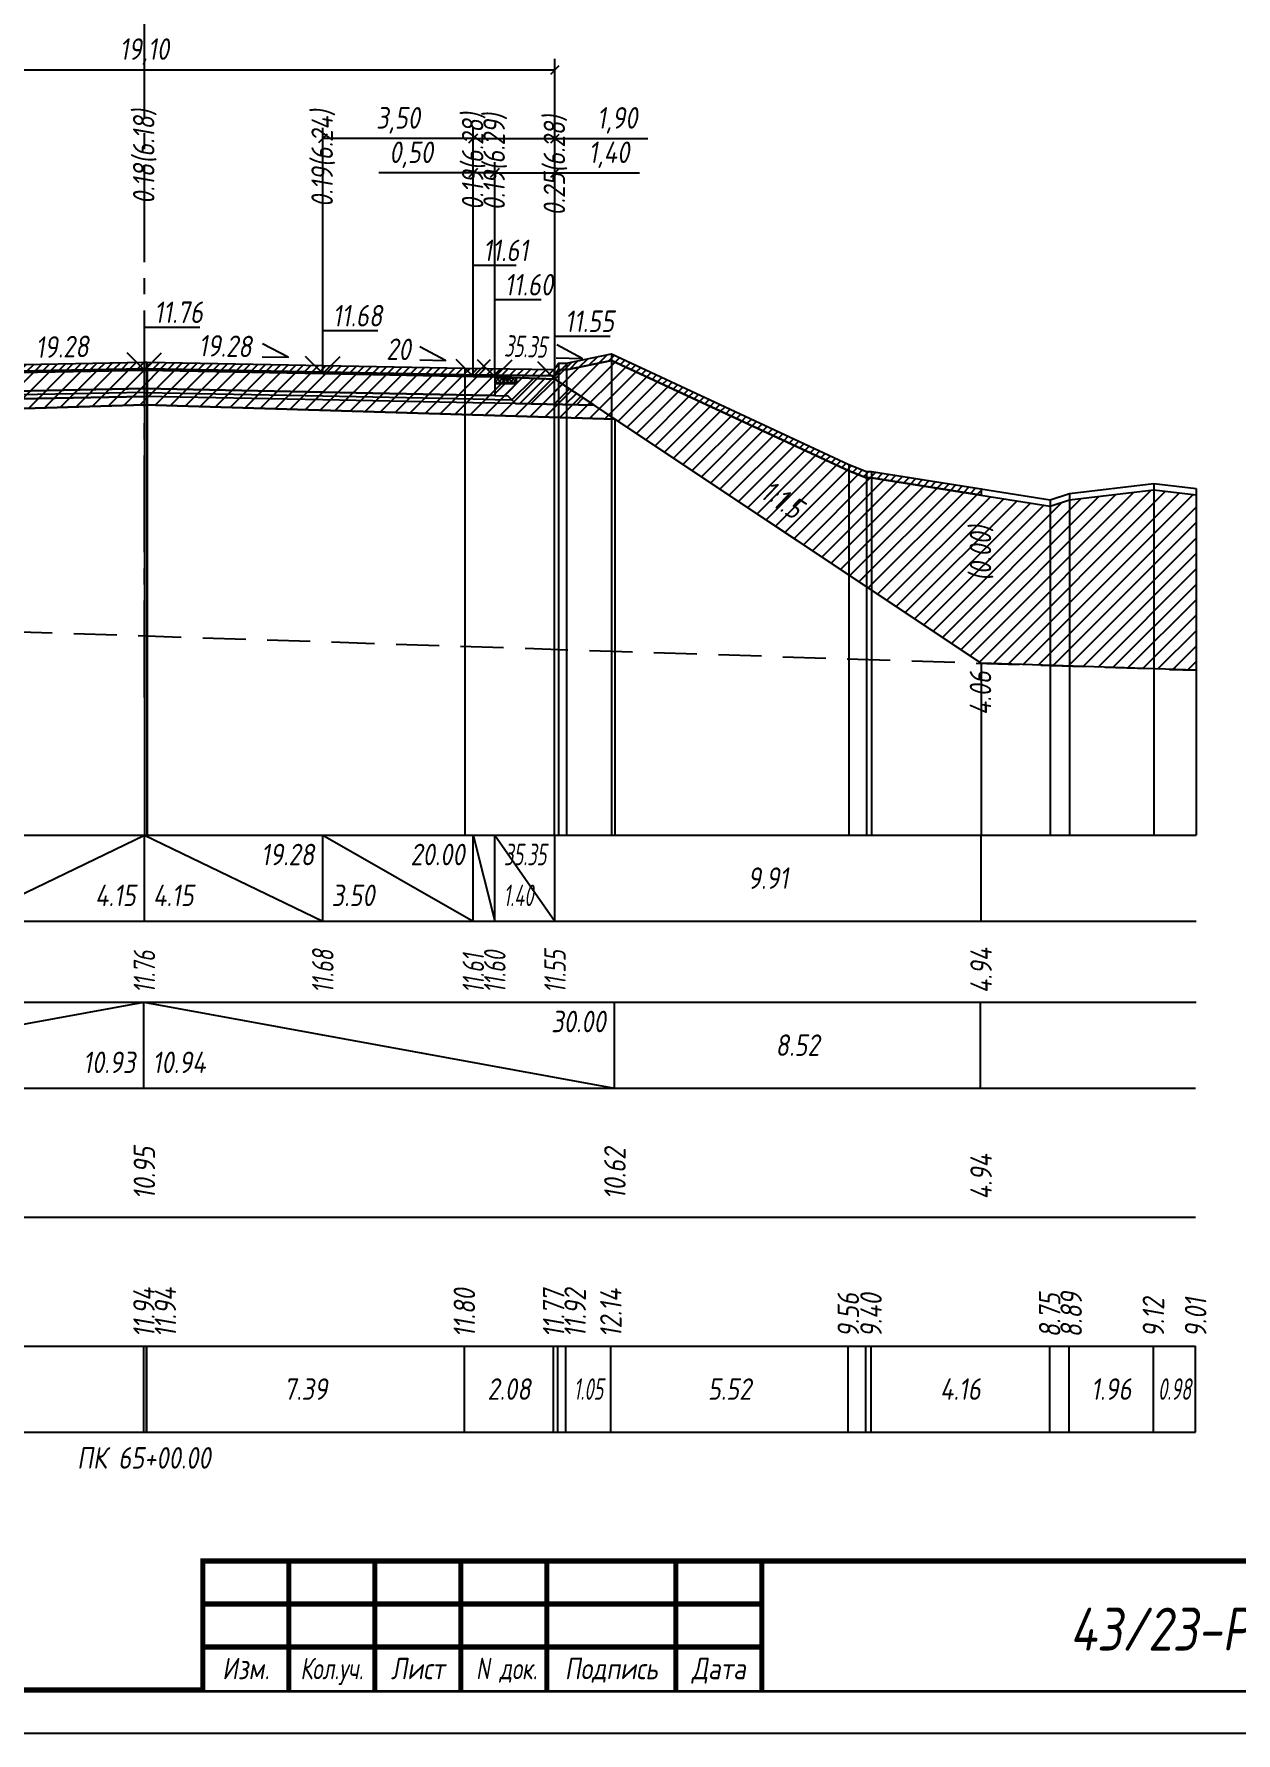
# Model space of a CAD drawing. Extents: x -717 to 1451, y -133302 to 233.
# Drawn here: x 180.3 to 320.1, y -102295.4 to -102097.8 of the extents above; entities that cross this region are included whole.
import ezdxf
from ezdxf.enums import TextEntityAlignment as Align

# ---------------------------------------------------------------- set-up
doc = ezdxf.new("R2010")
doc.units = 0
doc.linetypes.add('осевая2', pattern=[1.125, 0.75, -0.125, 0.125, -0.125])
doc.linetypes.add('штриховая', pattern=[0.75, 0.5, -0.25])
for name, color, linetype in [('Зарамочное оформление', 7, 'Continuous'), ('Интерполированный поперечник', 2, 'Continuous'), ('Код_510', 7, 'Continuous'), ('Код_514', 1, 'Continuous'), ('Код_516', 1, 'Continuous'), ('Контур_0', 7, 'Continuous'), ('Контур_2521', 7, 'Continuous'), ('Контур_2564', 7, 'Continuous'), ('Контур_2660', 7, 'Continuous'), ('Контур_2665', 7, 'Continuous'), ('Контур_400', 7, 'Continuous'), ('Контур_508', 7, 'Continuous'), ('Контур_512', 7, 'Continuous'), ('Контур_513', 7, 'Continuous'), ('Контур_818', 7, 'Continuous'), ('Красный поперечник', 1, 'Continuous'), ('Объём_2501', 7, 'Continuous'), ('Объём_2564', 7, 'Continuous'), ('Объём_2650', 7, 'Continuous'), ('Объём_2660', 7, 'Continuous'), ('Объём_2661', 7, 'Continuous'), ('Объём_2665', 7, 'Continuous'), ('Объём_2666', 7, 'Continuous'), ('Объём_2667', 7, 'Continuous'), ('Объём_2668', 7, 'Continuous'), ('Объём_2669', 7, 'Continuous'), ('Объём_2675', 7, 'Continuous'), ('Ось', 1, 'осевая2'), ('Откосы', 7, 'Continuous'), ('Отметки покрытия', 7, 'Continuous'), ('Подписи поперечников', 7, 'Continuous'), ('Рабочие отметки', 7, 'Continuous'), ('Рабочие отметки доп.', 7, 'Continuous'), ('Таблица', 7, 'Continuous'), ('Уклоны проезжей части', 7, 'Continuous'), ('Черный поперечник', 3, 'Continuous')]:
    doc.layers.add(name, color=color, linetype=linetype)
for name, color, linetype, true_color in [('Контур_2540', 2, 'Continuous', 0xffff00), ('Контур_2560', 2, 'Continuous', 0xffff00), ('Контур_2561', 7, 'Continuous', 0xff8040), ('Контур_2562', 3, 'Continuous', 0x00ff00), ('Контур_2563', 7, 'Continuous', 0xff8000), ('Контур_2570', 7, 'Continuous', 0x80ff00), ('Контур_2736', 4, 'Continuous', 0x00ffff), ('Контур_2737', 4, 'Continuous', 0x00ffff), ('Контур_2738', 4, 'Continuous', 0x00ffff), ('Контур_2739', 4, 'Continuous', 0x00ffff), ('Контур_2741', 4, 'Continuous', 0x00ffff), ('Контур_2742', 4, 'Continuous', 0x00ffff), ('Контур_2743', 4, 'Continuous', 0x00ffff), ('Контур_2744', 7, 'Continuous', 0xa4ffff), ('Контур_2745', 7, 'Continuous', 0xa4ffff), ('Контур_2747', 4, 'Continuous', 0x00ffff), ('Контур_2748', 4, 'Continuous', 0x00ffff), ('Контур_2749', 4, 'Continuous', 0x00ffff), ('Контур_2750', 4, 'Continuous', 0x00ffff), ('Контур_2751', 4, 'Continuous', 0x00ffff), ('Контур_2752', 4, 'Continuous', 0x00ffff), ('Контур_402', 7, 'Continuous', 0xff6464), ('Контур_703', 4, 'Continuous', 0x00ffff), ('Контур_705', 4, 'Continuous', 0x00ffff), ('Контур_707', 4, 'Continuous', 0x00ffff), ('Контур_720', 131, 'Continuous', 0xaaffff), ('Объём_2500', 7, 'Continuous', 0xc0c0c0), ('Объём_2520', 7, 'Continuous', 0x80ffff), ('Объём_2540', 2, 'Continuous', 0xffff00), ('Объём_2560', 2, 'Continuous', 0xffff00), ('Объём_2561', 7, 'Continuous', 0xff8040), ('Объём_2562', 3, 'Continuous', 0x00ff00), ('Объём_2563', 7, 'Continuous', 0xff8000), ('Объём_2570', 7, 'Continuous', 0x80ff00), ('Объём_2580', 3, 'Continuous', 0x00ff00), ('Объём_2600', 7, 'Continuous', 0x808000)]:
    doc.layers.add(name, color=color, linetype=linetype, true_color=true_color)
doc.styles.get("Standard").update_dxf_attribs({"font": 'txt', "height": 2.5})
doc.styles.add('М', font='romand.shx', dxfattribs={"width": 0.8, "oblique": 10, "height": 2.5})
doc.dimstyles.new('ISO-25', dxfattribs={"dimtxt": 2.5, "dimasz": 2.5, "dimexe": 1.25, "dimexo": 0.625, "dimtad": 1, "dimtxsty": 'Standard', "dimcen": 2.5, "dimadec": 0, "dimazin": 0, "dimtfac": 1, "dimtmove": 0, "dimatfit": 3, "dimfxl": 1, "dimarcsym": 0})

# ---------------------------------------------------------------- blocks, each defined once
blk = doc.blocks.new('_Oblique')
at = {"color": 0, "linetype": 'ByBlock', "lineweight": -2}
blk.add_line((-0.5, -0.5), (0.5, 0.5), dxfattribs=at)
blk = doc.blocks.new('*D2058')
at = {"color": 0, "lineweight": -2, "transparency": 16777216}
for p, q in [((233.9, -102137.15), (233.9, -102112.73)), ((240.9, -102137.4), (240.9, -102112.73)), ((233.9, -102113.98), (240.9, -102113.98)), ((240.9, -102113.98), (250.72, -102113.98))]:
    blk.add_line(p, q, dxfattribs=at)
at = {"layer": 'Defpoints', "color": 0, "transparency": 16777216}
for p in [(240.9, -102113.98), (233.9, -102137.78), (240.9, -102138.03)]:
    blk.add_point(p, dxfattribs=at)
at = {"color": 0, "lineweight": -2, "transparency": 16777216, "rotation": 180}
blk.add_blockref('_Oblique', (233.9, -102113.98), dxfattribs=at)
at = {"color": 0, "lineweight": -2, "transparency": 16777216}
blk.add_blockref('_Oblique', (240.9, -102113.98), dxfattribs=at)
at = {"color": 0, "transparency": 16777216, "insert": (247.18, -102111.87), "char_height": 2.5, "width": 8.75, "attachment_point": 5, "style": 'М'}
blk.add_mtext('1,40', dxfattribs=at)
blk = doc.blocks.new('*D2060')
at = {"color": 0, "lineweight": -2, "transparency": 16777216}
for p, q in [((231.4, -102137.1), (231.4, -102112.73)), ((233.9, -102137.15), (233.9, -102112.73)), ((231.4, -102113.98), (220.42, -102113.98)), ((233.9, -102113.98), (231.4, -102113.98))]:
    blk.add_line(p, q, dxfattribs=at)
at = {"layer": 'Defpoints', "color": 0, "transparency": 16777216}
for p in [(233.9, -102113.98), (231.4, -102137.73), (233.9, -102137.78)]:
    blk.add_point(p, dxfattribs=at)
at = {"color": 0, "lineweight": -2, "transparency": 16777216, "rotation": 180}
blk.add_blockref('_Oblique', (231.4, -102113.98), dxfattribs=at)
at = {"color": 0, "lineweight": -2, "transparency": 16777216}
blk.add_blockref('_Oblique', (233.9, -102113.98), dxfattribs=at)
at = {"color": 0, "transparency": 16777216, "insert": (224.18, -102111.87), "char_height": 2.5, "width": 9.1667, "attachment_point": 5, "style": 'М'}
blk.add_mtext('0,50', dxfattribs=at)
blk = doc.blocks.new('*D2062')
at = {"color": 0, "lineweight": -2, "transparency": 16777216}
for p, q in [((213.9, -102136.75), (213.9, -102108.73)), ((231.4, -102137.1), (231.4, -102108.73)), ((231.4, -102109.98), (213.9, -102109.98))]:
    blk.add_line(p, q, dxfattribs=at)
at = {"layer": 'Defpoints', "color": 0, "transparency": 16777216}
for p in [(213.9, -102109.98), (213.9, -102137.38), (231.4, -102137.73)]:
    blk.add_point(p, dxfattribs=at)
at = {"color": 0, "lineweight": -2, "transparency": 16777216, "rotation": 180}
blk.add_blockref('_Oblique', (213.9, -102109.98), dxfattribs=at)
at = {"color": 0, "lineweight": -2, "transparency": 16777216}
blk.add_blockref('_Oblique', (231.4, -102109.98), dxfattribs=at)
at = {"color": 0, "transparency": 16777216, "insert": (222.65, -102107.87), "char_height": 2.5, "width": 9.5833, "attachment_point": 5, "style": 'М'}
blk.add_mtext('3,50', dxfattribs=at)
blk = doc.blocks.new('*D2063')
at = {"color": 0, "lineweight": -2, "transparency": 16777216}
for p, q in [((231.4, -102137.1), (231.4, -102108.73)), ((240.9, -102137.4), (240.9, -102108.73)), ((231.4, -102109.98), (240.9, -102109.98)), ((240.9, -102109.98), (251.68, -102109.98))]:
    blk.add_line(p, q, dxfattribs=at)
at = {"layer": 'Defpoints', "color": 0, "transparency": 16777216}
for p in [(231.4, -102109.98), (231.4, -102137.73), (240.9, -102138.03)]:
    blk.add_point(p, dxfattribs=at)
at = {"color": 0, "lineweight": -2, "transparency": 16777216, "rotation": 180}
blk.add_blockref('_Oblique', (231.4, -102109.98), dxfattribs=at)
at = {"color": 0, "lineweight": -2, "transparency": 16777216}
blk.add_blockref('_Oblique', (240.9, -102109.98), dxfattribs=at)
at = {"color": 0, "transparency": 16777216, "insert": (248.14, -102107.87), "char_height": 2.5, "width": 8.75, "attachment_point": 5, "style": 'М'}
blk.add_mtext('1,90', dxfattribs=at)
blk = doc.blocks.new('*D2065')
at = {"color": 0, "lineweight": -2, "transparency": 16777216}
for p, q in [((145.4, -102137.43), (145.4, -102100.73)), ((240.9, -102137.4), (240.9, -102100.73)), ((145.4, -102101.98), (240.9, -102101.98))]:
    blk.add_line(p, q, dxfattribs=at)
at = {"layer": 'Defpoints', "color": 0, "transparency": 16777216}
for p in [(240.9, -102101.98), (145.4, -102138.06), (240.9, -102138.03)]:
    blk.add_point(p, dxfattribs=at)
at = {"color": 0, "lineweight": -2, "transparency": 16777216, "rotation": 180}
blk.add_blockref('_Oblique', (145.4, -102101.98), dxfattribs=at)
at = {"color": 0, "lineweight": -2, "transparency": 16777216}
blk.add_blockref('_Oblique', (240.9, -102101.98), dxfattribs=at)
at = {"color": 0, "transparency": 16777216, "insert": (193.15, -102099.87), "char_height": 2.5, "width": 10.4167, "attachment_point": 5, "style": 'М'}
blk.add_mtext('19,10', dxfattribs=at)
blk = doc.blocks.new('Штамп')
at = {"linetype": 'Continuous'}
blk.add_wipeout([(199.95, -411.25), (384.95, -411.25), (384.95, -426.25), (199.95, -426.25)], dxfattribs=at).dxf.layer = 'Зарамочное оформление'
at = {"layer": 'Зарамочное оформление', "linetype": 'Continuous', "lineweight": -3, "const_width": 0.6, "flags": 128}
for points in [[(199.95, -426.25), (199.95, -411.25), (384.95, -411.25)], [(209.95, -411.25), (209.95, -426.25)], [(219.95, -411.25), (219.95, -426.25)], [(229.95, -411.25), (229.95, -426.25)], [(239.95, -411.25), (239.95, -426.25)], [(254.95, -411.25), (254.95, -426.25)], [(264.95, -411.25), (264.95, -426.25)], [(374.95, -411.25), (374.95, -426.25)], [(199.95, -416.25), (264.95, -416.25)], [(374.95, -418.25), (384.95, -418.25)], [(199.95, -421.25), (264.95, -421.25)]]:
    blk.add_lwpolyline(points, dxfattribs=at)
at = {"linetype": 'Continuous', "insert": (319.95, -419.17), "char_height": 5, "width": 110, "attachment_point": 5, "style": 'М'}
blk.add_mtext('{\\Q10;\\W0.8;43/23-Р-ЗП2-1}', dxfattribs=at)
at = {"layer": 'Зарамочное оформление', "linetype": 'Continuous', "style": 'М', "oblique": 10}
for s, width, p in [('Лист', 0.8, (379.95, -414.66)), ('Изм.', 0.8, (204.95, -423.75)), ('Кол.уч.', 0.7, (214.95, -423.75)), ('Лист', 0.8, (224.95, -423.75)), ('N док.', 0.7, (235.28, -423.75)), ('Подпись', 0.8, (247.45, -423.75)), ('Дата', 0.8, (259.95, -423.75))]:
    blk.add_text(s, height=2.5, dxfattribs=dict(at, width=width)).set_placement(p, align=Align.MIDDLE_CENTER)
blk = doc.blocks.new('шифр')
blk.add_blockref('Штамп', (0, -101924))

msp = doc.modelspace()

# ---------------------------------------------------------------- hatches: boundary and pattern name
at = {"layer": 'Объём_2563'}
h = msp.add_hatch(dxfattribs=at)
h.set_pattern_fill('ANSI31', color=256, scale=0.3)
h.paths.add_polyline_path([(235.403, -102139.896), (236.321, -102140.814), (245.453, -102140.997), (240.903, -102137.963), (236.403, -102137.804), (236.408, -102138.469), (233.903, -102138.469), (233.903, -102139.866)])
at = {"layer": 'Объём_2570'}
h = msp.add_hatch(dxfattribs=at)
h.set_pattern_fill('ANSI31', color=256, scale=0.2)
h.paths.add_polyline_path([(193.153, -102136.755), (157.017, -102137.436), (146.744, -102137.678), (146.243, -102136.928), (136.604, -102136.975), (135.458, -102136.894), (120.749, -102147.006), (105, -102157.161), (105, -102156.411), (120.749, -102146.256), (135.458, -102136.144), (136.604, -102136.225), (146.243, -102136.178), (146.744, -102136.928), (157.017, -102136.686), (193.153, -102136.005)])
h = msp.add_hatch(dxfattribs=at)
h.set_pattern_fill('ANSI31', color=256, scale=0.2)
h.paths.add_polyline_path([(290.458, -102151.465), (277.708, -102149.45), (277.114, -102149.448), (275.062, -102148.636), (247.455, -102135.783), (242.226, -102136.87), (241.301, -102136.846), (240.801, -102137.596), (230.419, -102137.457), (193.48, -102136.748), (193.153, -102136.755), (193.153, -102136.005), (193.48, -102135.998), (230.419, -102136.707), (240.801, -102136.846), (241.301, -102136.096), (242.226, -102136.12), (247.455, -102135.033), (275.062, -102147.886), (277.114, -102148.698), (277.708, -102148.7), (290.458, -102150.715)])
at = {"layer": 'Объём_2600'}
h = msp.add_hatch(dxfattribs=at)
h.set_pattern_fill('ANSI31', color=6, scale=0.4)
h.paths.add_polyline_path([(290.458, -102171), (247.869, -102142.607), (193.153, -102140.966), (193.153, -102136.755), (193.48, -102136.748), (230.419, -102137.457), (240.801, -102137.596), (241.301, -102136.846), (242.226, -102136.87), (247.455, -102135.783), (275.062, -102148.636), (277.114, -102149.448), (277.708, -102149.45), (298.484, -102152.733), (300.732, -102152.001), (310.549, -102150.847), (315.458, -102151.425), (315.458, -102171.818)])
h = msp.add_hatch(dxfattribs=at)
h.set_pattern_fill('ANSI31', color=6, scale=0.4)
h.paths.add_polyline_path([(138.488, -102142.606), (105, -102164.931), (86.884, -102164.338), (94.819, -102163.726), (120.749, -102147.006), (135.458, -102136.894), (136.604, -102136.975), (146.243, -102136.928), (146.744, -102137.678), (157.017, -102137.436), (193.153, -102136.755), (193.153, -102140.966)])

# ---------------------------------------------------------------- linework, layer by layer
at = {"flags": 128}
msp.add_lwpolyline([(-30.054, -102295.421), (389.946, -102295.421), (389.946, -101998.421), (-30.054, -101998.421)], close=True, dxfattribs=at)
at = {"const_width": 0.6, "flags": 128}
msp.add_lwpolyline([(-10.054, -102290.421), (384.946, -102290.421), (384.946, -102003.421), (-10.054, -102003.421)], close=True, dxfattribs=at)
at = {"layer": 'Код_510'}
for p, q in [((193.098, -102260.421), (193.098, -102250.421)), ((193.395, -102260.421), (193.395, -102250.421)), ((193.426, -102260.421), (193.426, -102250.421)), ((230.364, -102260.421), (230.364, -102250.421)), ((240.747, -102260.421), (240.747, -102250.421)), ((241.247, -102260.421), (241.247, -102250.421)), ((242.172, -102260.421), (242.172, -102250.421)), ((247.401, -102260.421), (247.401, -102250.421)), ((275.007, -102260.421), (275.007, -102250.421)), ((277.06, -102260.421), (277.06, -102250.421)), ((277.654, -102260.421), (277.654, -102250.421)), ((298.43, -102260.421), (298.43, -102250.421)), ((300.678, -102260.421), (300.678, -102250.421)), ((310.495, -102260.421), (310.495, -102250.421)), ((315.404, -102260.421), (315.404, -102250.421))]:
    msp.add_line(p, q, dxfattribs=at)
at = {"layer": 'Код_514'}
for p, q in [((172.403, -102201), (193.153, -102191)), ((193.153, -102201), (193.153, -102191)), ((193.153, -102191), (213.903, -102201)), ((213.903, -102201), (213.903, -102191)), ((213.903, -102191), (231.403, -102201)), ((231.403, -102201), (231.403, -102191)), ((231.403, -102191), (233.903, -102201)), ((233.903, -102201), (233.903, -102191)), ((233.903, -102191), (240.903, -102201)), ((240.903, -102201), (240.903, -102191)), ((290.458, -102201), (290.458, -102191))]:
    msp.add_line(p, q, dxfattribs=at)
at = {"layer": 'Код_516'}
for p, q in [((138.433, -102220.421), (193.098, -102210.421)), ((193.098, -102220.421), (193.098, -102210.421)), ((193.098, -102210.421), (247.814, -102220.421)), ((247.814, -102220.421), (247.814, -102210.421)), ((290.404, -102220.421), (290.404, -102210.421))]:
    msp.add_line(p, q, dxfattribs=at)
at = {"layer": 'Контур_0', "flags": 128}
for points in [[(193.153, -102136.916), (172.403, -102137.316), (154.903, -102137.666), (154.903, -102137.666), (154.903, -102137.666), (154.903, -102137.666), (154.903, -102137.666), (152.403, -102137.716), (152.403, -102139.866), (154.903, -102139.816), (154.903, -102139.816), (154.903, -102139.816), (154.903, -102139.816), (154.903, -102139.816), (154.903, -102139.816), (172.403, -102139.466), (193.153, -102139.066), (193.153, -102136.916)], [(193.153, -102136.916), (213.903, -102137.316), (231.403, -102137.666), (231.403, -102137.666), (231.403, -102137.666), (231.403, -102137.666), (231.403, -102137.666), (231.403, -102137.666), (233.903, -102137.716), (233.903, -102139.866), (231.403, -102139.816), (231.403, -102139.816), (231.403, -102139.816), (231.403, -102139.816), (231.403, -102139.816), (231.403, -102139.816), (213.903, -102139.466), (193.153, -102139.066), (193.153, -102136.916)], [(240.903, -102137.963), (240.903, -102137.963)], [(240.903, -102137.963), (290.458, -102171), (290.458, -102171), (290.458, -102171), (290.458, -102171), (290.458, -102171), (290.458, -102171), (290.458, -102171), (290.458, -102171), (290.458, -102171), (290.458, -102171), (290.458, -102171), (290.458, -102171), (290.458, -102171), (290.458, -102171), (290.458, -102171)], [(240.903, -102137.963), (290.458, -102171), (290.458, -102171), (290.458, -102171), (290.458, -102171), (290.458, -102171), (290.458, -102171), (290.458, -102171), (290.458, -102171), (290.458, -102171), (290.458, -102171), (290.458, -102171), (290.458, -102171), (290.458, -102171), (290.458, -102171), (290.458, -102171), (290.458, -102171), (290.458, -102171), (290.458, -102171), (290.458, -102171), (290.458, -102171), (290.458, -102171), (290.458, -102171), (290.458, -102171), (290.458, -102171), (290.458, -102171), (290.458, -102171), (290.458, -102171), (290.458, -102171), (290.458, -102171)], [(193.153, -102139.066), (172.403, -102139.466), (154.903, -102139.816), (154.903, -102139.816), (154.903, -102139.816), (154.903, -102139.816), (154.903, -102139.816), (154.903, -102139.816), (152.403, -102139.866), (150.903, -102139.896), (149.984, -102140.814), (152.403, -102140.766), (154.903, -102140.716), (154.903, -102140.716), (154.903, -102140.716), (154.903, -102140.716), (154.903, -102140.716), (154.903, -102140.716), (172.403, -102140.366), (193.153, -102139.966), (193.153, -102139.066)], [(193.153, -102139.066), (213.903, -102139.466), (231.403, -102139.816), (231.403, -102139.816), (231.403, -102139.816), (231.403, -102139.816), (231.403, -102139.816), (231.403, -102139.816), (233.903, -102139.866), (235.403, -102139.896), (236.321, -102140.814), (233.903, -102140.766), (231.403, -102140.716), (231.403, -102140.716), (231.403, -102140.716), (231.403, -102140.716), (231.403, -102140.716), (231.403, -102140.716), (213.903, -102140.366), (193.153, -102139.966), (193.153, -102139.066)], [(233.903, -102139.866), (235.403, -102139.896), (236.321, -102140.814), (245.453, -102140.997)]]:
    msp.add_lwpolyline(points, dxfattribs=at)
at = {"layer": 'Контур_2521', "color": 250, "flags": 128}
for points in [[(193.153, -102139.516), (172.403, -102139.916), (154.903, -102140.266), (154.903, -102140.266), (154.903, -102140.266), (154.903, -102140.266), (154.903, -102140.266), (154.903, -102140.266), (152.403, -102140.316), (150.443, -102140.355)], [(193.153, -102139.516), (213.903, -102139.916), (231.403, -102140.266), (231.403, -102140.266), (231.403, -102140.266), (231.403, -102140.266), (231.403, -102140.266), (231.403, -102140.266), (233.903, -102140.316), (235.862, -102140.355)]]:
    msp.add_lwpolyline(points, dxfattribs=at)
at = {"layer": 'Контур_2540', "flags": 128}
for points in [[(172.403, -102140.366), (154.903, -102140.716), (152.403, -102140.766), (149.984, -102140.814), (140.903, -102140.996), (138.488, -102142.606), (193.153, -102140.966), (193.153, -102139.966), (172.403, -102140.366)], [(193.153, -102140.966), (247.869, -102142.607), (245.453, -102140.997), (236.321, -102140.814), (233.903, -102140.766), (231.403, -102140.716), (213.903, -102140.366), (193.153, -102139.966), (193.153, -102140.966)]]:
    msp.add_lwpolyline(points, dxfattribs=at)
at = {"layer": 'Контур_2560', "flags": 128}
msp.add_lwpolyline([(233.903, -102137.716), (240.903, -102137.963), (240.903, -102137.963), (240.903, -102137.963)], dxfattribs=at)
at = {"layer": 'Контур_2561', "flags": 128}
msp.add_lwpolyline([(233.903, -102137.716), (233.903, -102137.716), (240.903, -102137.963), (240.903, -102137.963), (233.903, -102137.716)], dxfattribs=at)
at = {"layer": 'Контур_2562', "flags": 128}
msp.add_lwpolyline([(240.903, -102137.963), (240.903, -102137.963), (240.903, -102137.963), (240.903, -102137.963), (240.903, -102137.963)], dxfattribs=at)
at = {"layer": 'Контур_2563', "flags": 128}
msp.add_lwpolyline([(235.403, -102139.896), (236.321, -102140.814), (245.453, -102140.997), (240.903, -102137.963), (233.903, -102137.716), (233.903, -102139.866), (235.403, -102139.896)], dxfattribs=at)
at = {"layer": 'Контур_2564', "flags": 128}
msp.add_lwpolyline([(233.903, -102137.716), (240.903, -102137.963)], dxfattribs=at)
at = {"layer": 'Контур_2570', "flags": 128}
msp.add_lwpolyline([(80, -102164.869), (94.819, -102163.726), (120.749, -102147.006), (135.458, -102136.894), (136.604, -102136.975), (146.243, -102136.928), (146.744, -102137.678), (157.017, -102137.436), (193.153, -102136.755), (193.449, -102136.749), (193.48, -102136.748), (230.419, -102137.457), (240.801, -102137.596), (241.301, -102136.846), (242.226, -102136.87), (247.455, -102135.783), (275.062, -102148.636), (277.114, -102149.448), (277.114, -102149.448), (277.708, -102149.45), (298.484, -102152.733), (300.732, -102152.001), (310.549, -102150.847), (315.458, -102151.425)], dxfattribs=at)
at = {"layer": 'Контур_2660', "flags": 128}
for points in [[(138.488, -102142.606), (193.153, -102140.966)], [(193.153, -102140.966), (247.869, -102142.607)]]:
    msp.add_lwpolyline(points, dxfattribs=at)
at = {"layer": 'Контур_2665', "flags": 128}
msp.add_lwpolyline([(240.903, -102137.963), (240.903, -102137.963)], dxfattribs=at)
at = {"layer": 'Контур_2736', "flags": 128}
msp.add_lwpolyline([(240.903, -102137.963), (290.458, -102171)], dxfattribs=at)
at = {"layer": 'Контур_2737', "flags": 128}
msp.add_lwpolyline([(290.458, -102171), (290.458, -102171)], dxfattribs=at)
at = {"layer": 'Контур_2738', "flags": 128}
msp.add_lwpolyline([(290.458, -102171), (290.458, -102171)], dxfattribs=at)
at = {"layer": 'Контур_2739', "flags": 128}
msp.add_lwpolyline([(290.458, -102171), (290.458, -102171)], dxfattribs=at)
at = {"layer": 'Контур_2741', "flags": 128}
msp.add_lwpolyline([(290.458, -102171), (290.458, -102171)], dxfattribs=at)
at = {"layer": 'Контур_2742', "flags": 128}
msp.add_lwpolyline([(290.458, -102171), (290.458, -102171)], dxfattribs=at)
at = {"layer": 'Контур_2743', "flags": 128}
msp.add_lwpolyline([(290.458, -102171), (290.458, -102171)], dxfattribs=at)
at = {"layer": 'Контур_2744', "flags": 128}
msp.add_lwpolyline([(290.458, -102171), (290.458, -102171)], dxfattribs=at)
msp.add_lwpolyline([(290.458, -102171), (290.458, -102171)], dxfattribs=at)
msp.add_lwpolyline([(290.458, -102171), (290.458, -102171)], dxfattribs=at)
msp.add_lwpolyline([(290.458, -102171), (290.458, -102171)], dxfattribs=at)
msp.add_lwpolyline([(290.458, -102171), (290.458, -102171)], dxfattribs=at)
msp.add_lwpolyline([(290.458, -102171), (290.458, -102171)], dxfattribs=at)
at = {"layer": 'Контур_2745', "flags": 128}
msp.add_lwpolyline([(290.458, -102171), (290.458, -102171)], dxfattribs=at)
msp.add_lwpolyline([(290.458, -102171), (290.458, -102171)], dxfattribs=at)
msp.add_lwpolyline([(290.458, -102171), (290.458, -102171)], dxfattribs=at)
msp.add_lwpolyline([(290.458, -102171), (290.458, -102171)], dxfattribs=at)
msp.add_lwpolyline([(290.458, -102171), (290.458, -102171)], dxfattribs=at)
msp.add_lwpolyline([(290.458, -102171), (290.458, -102171)], dxfattribs=at)
at = {"layer": 'Контур_2747', "flags": 128}
msp.add_lwpolyline([(290.458, -102171), (290.458, -102171)], dxfattribs=at)
at = {"layer": 'Контур_2748', "flags": 128}
msp.add_lwpolyline([(290.458, -102171), (290.458, -102171)], dxfattribs=at)
at = {"layer": 'Контур_2749', "flags": 128}
msp.add_lwpolyline([(290.458, -102171), (290.458, -102171)], dxfattribs=at)
at = {"layer": 'Контур_2750', "flags": 128}
msp.add_lwpolyline([(290.458, -102171), (290.458, -102171)], dxfattribs=at)
at = {"layer": 'Контур_2751', "flags": 128}
msp.add_lwpolyline([(290.458, -102171), (290.458, -102171)], dxfattribs=at)
at = {"layer": 'Контур_2752', "flags": 128}
msp.add_lwpolyline([(290.458, -102171), (290.458, -102171)], dxfattribs=at)
at = {"layer": 'Контур_400', "flags": 128}
for points in [[(152.403, -102137.716), (154.903, -102137.666), (154.903, -102137.666), (154.903, -102137.666), (154.903, -102137.666), (154.903, -102137.666), (154.903, -102137.666), (172.403, -102137.316), (193.153, -102136.916)], [(193.153, -102136.916), (213.903, -102137.316), (231.403, -102137.666), (231.403, -102137.666), (231.403, -102137.666), (231.403, -102137.666), (231.403, -102137.666), (231.403, -102137.666), (233.903, -102137.716)]]:
    msp.add_lwpolyline(points, dxfattribs=at)
at = {"layer": 'Контур_402', "flags": 128}
msp.add_lwpolyline([(138.488, -102142.606), (193.153, -102140.966), (247.869, -102142.607)], dxfattribs=at)
at = {"layer": 'Контур_508', "flags": 128}
msp.add_lwpolyline([(105, -102164.931), (138.488, -102142.606), (193.153, -102140.966), (247.869, -102142.607), (290.458, -102171)], dxfattribs=at)
at = {"layer": 'Контур_512', "flags": 128}
msp.add_lwpolyline([(105, -102164.931), (138.488, -102142.606), (193.153, -102140.966), (247.869, -102142.607), (290.458, -102171)], dxfattribs=at)
at = {"layer": 'Контур_513', "flags": 128}
msp.add_lwpolyline([(105, -102164.931), (138.488, -102142.606), (193.153, -102140.966), (247.869, -102142.607), (290.458, -102171)], dxfattribs=at)
at = {"layer": 'Контур_703', "flags": 128}
for points in [[(240.903, -102137.963), (290.458, -102171)], [(290.458, -102171), (290.458, -102171)]]:
    msp.add_lwpolyline(points, dxfattribs=at)
at = {"layer": 'Контур_705', "flags": 128}
msp.add_lwpolyline([(290.458, -102171), (290.458, -102171)], dxfattribs=at)
at = {"layer": 'Контур_707', "flags": 128}
msp.add_lwpolyline([(290.458, -102171), (290.458, -102171)], dxfattribs=at)
at = {"layer": 'Контур_720', "flags": 128}
msp.add_lwpolyline([(290.458, -102171), (290.458, -102171)], dxfattribs=at)
at = {"layer": 'Контур_818', "flags": 128}
msp.add_lwpolyline([(105, -102157.161), (120.749, -102147.006), (135.458, -102136.894), (136.604, -102136.975), (146.243, -102136.928), (146.744, -102137.678), (157.017, -102137.436), (193.153, -102136.755), (193.449, -102136.749), (193.48, -102136.748), (230.419, -102137.457), (240.801, -102137.596), (241.301, -102136.846), (242.226, -102136.87), (247.455, -102135.783), (275.062, -102148.636), (277.114, -102149.448), (277.114, -102149.448), (277.708, -102149.45), (290.458, -102151.465)], dxfattribs=at)
at = {"layer": 'Красный поперечник'}
for p, q in [((172.403, -102137.316), (193.153, -102136.916)), ((193.153, -102136.916), (213.903, -102137.316)), ((213.903, -102137.316), (231.403, -102137.666)), ((231.403, -102137.666), (233.903, -102137.716)), ((233.903, -102137.716), (240.903, -102137.963)), ((240.903, -102137.963), (290.458, -102171)), ((193.153, -102140.966), (193.153, -102191)), ((247.869, -102142.607), (247.869, -102191)), ((290.458, -102171), (290.458, -102191))]:
    msp.add_line(p, q, dxfattribs=at)
at = {"layer": 'Объём_2500', "flags": 128}
for points in [[(193.153, -102136.916), (172.403, -102137.316), (154.903, -102137.666), (154.903, -102137.666), (154.903, -102137.666), (154.903, -102137.666), (154.903, -102137.666), (152.403, -102137.716), (152.403, -102139.866), (154.903, -102139.816), (154.903, -102139.816), (154.903, -102139.816), (154.903, -102139.816), (154.903, -102139.816), (154.903, -102139.816), (172.403, -102139.466), (193.153, -102139.066), (193.153, -102136.916)], [(193.153, -102136.916), (213.903, -102137.316), (231.403, -102137.666), (231.403, -102137.666), (231.403, -102137.666), (231.403, -102137.666), (231.403, -102137.666), (231.403, -102137.666), (233.903, -102137.716), (233.903, -102139.866), (231.403, -102139.816), (231.403, -102139.816), (231.403, -102139.816), (231.403, -102139.816), (231.403, -102139.816), (231.403, -102139.816), (213.903, -102139.466), (193.153, -102139.066), (193.153, -102136.916)]]:
    msp.add_lwpolyline(points, dxfattribs=at)
at = {"layer": 'Объём_2501', "flags": 128}
for points in [[(152.403, -102137.716), (154.903, -102137.666), (154.903, -102137.666), (154.903, -102137.666), (154.903, -102137.666), (154.903, -102137.666), (154.903, -102137.666), (172.403, -102137.316), (193.153, -102136.916)], [(193.153, -102136.916), (213.903, -102137.316), (231.403, -102137.666), (231.403, -102137.666), (231.403, -102137.666), (231.403, -102137.666), (231.403, -102137.666), (231.403, -102137.666), (233.903, -102137.716)]]:
    msp.add_lwpolyline(points, dxfattribs=at)
at = {"layer": 'Объём_2520', "color": 250, "flags": 128}
for points in [[(193.153, -102139.066), (172.403, -102139.466), (154.903, -102139.816), (154.903, -102139.816), (154.903, -102139.816), (154.903, -102139.816), (154.903, -102139.816), (154.903, -102139.816), (152.403, -102139.866), (150.903, -102139.896), (149.984, -102140.814), (152.403, -102140.766), (154.903, -102140.716), (154.903, -102140.716), (154.903, -102140.716), (154.903, -102140.716), (154.903, -102140.716), (154.903, -102140.716), (172.403, -102140.366), (193.153, -102139.966), (193.153, -102139.066)], [(193.153, -102139.066), (213.903, -102139.466), (231.403, -102139.816), (231.403, -102139.816), (231.403, -102139.816), (231.403, -102139.816), (231.403, -102139.816), (231.403, -102139.816), (233.903, -102139.866), (235.403, -102139.896), (236.321, -102140.814), (233.903, -102140.766), (231.403, -102140.716), (231.403, -102140.716), (231.403, -102140.716), (231.403, -102140.716), (231.403, -102140.716), (231.403, -102140.716), (213.903, -102140.366), (193.153, -102139.966), (193.153, -102139.066)]]:
    msp.add_lwpolyline(points, dxfattribs=at)
at = {"layer": 'Объём_2540', "flags": 128}
for points in [[(172.403, -102140.366), (154.903, -102140.716), (152.403, -102140.766), (149.984, -102140.814), (140.903, -102140.996), (138.488, -102142.606), (193.153, -102140.966), (193.153, -102139.966), (172.403, -102140.366)], [(193.153, -102140.966), (247.869, -102142.607), (245.453, -102140.997), (236.321, -102140.814), (233.903, -102140.766), (231.403, -102140.716), (213.903, -102140.366), (193.153, -102139.966), (193.153, -102140.966)]]:
    msp.add_lwpolyline(points, dxfattribs=at)
at = {"layer": 'Объём_2560', "flags": 128}
msp.add_lwpolyline([(233.903, -102137.716), (240.903, -102137.963), (240.903, -102137.963), (240.903, -102137.963)], dxfattribs=at)
at = {"layer": 'Объём_2561', "flags": 128}
msp.add_lwpolyline([(233.903, -102137.716), (233.903, -102137.716), (240.903, -102137.963), (240.903, -102137.963), (233.903, -102137.716)], dxfattribs=at)
at = {"layer": 'Объём_2562', "flags": 128}
msp.add_lwpolyline([(240.903, -102137.963), (240.903, -102137.963), (240.903, -102137.963), (240.903, -102137.963), (240.903, -102137.963)], dxfattribs=at)
at = {"layer": 'Объём_2563', "color": 250, "flags": 128}
msp.add_lwpolyline([(235.403, -102139.896), (236.321, -102140.814), (245.453, -102140.997), (240.903, -102137.963), (236.403, -102137.804), (236.408, -102138.469), (233.903, -102138.469), (233.903, -102139.866), (235.403, -102139.896)], dxfattribs=at)
at = {"layer": 'Объём_2564', "flags": 128}
msp.add_lwpolyline([(233.903, -102137.716), (240.903, -102137.963)], dxfattribs=at)
at = {"layer": 'Объём_2570', "flags": 128}
for points in [[(193.153, -102136.755), (157.017, -102137.436), (146.744, -102137.678), (146.243, -102136.928), (136.604, -102136.975), (135.458, -102136.894), (120.749, -102147.006), (105, -102157.161), (105, -102156.411), (120.749, -102146.256), (135.458, -102136.144), (136.604, -102136.225), (146.243, -102136.178), (146.744, -102136.928), (157.017, -102136.686), (193.153, -102136.005), (193.153, -102136.755), (193.153, -102136.755)], [(290.458, -102151.465), (277.708, -102149.45), (277.114, -102149.448), (275.062, -102148.636), (247.455, -102135.783), (242.226, -102136.87), (241.301, -102136.846), (240.801, -102137.596), (230.419, -102137.457), (193.48, -102136.748), (193.153, -102136.755), (193.153, -102136.005), (193.48, -102135.998), (230.419, -102136.707), (240.801, -102136.846), (241.301, -102136.096), (242.226, -102136.12), (247.455, -102135.033), (275.062, -102147.886), (277.114, -102148.698), (277.708, -102148.7), (290.458, -102150.715), (290.458, -102151.465), (290.458, -102151.465)]]:
    msp.add_lwpolyline(points, dxfattribs=at)
at = {"layer": 'Объём_2580', "flags": 128}
msp.add_lwpolyline([(240.903, -102137.963), (240.903, -102137.963)], dxfattribs=at)
at = {"layer": 'Объём_2650', "color": 6, "flags": 128}
for points in [[(290.458, -102171), (247.869, -102142.607), (193.153, -102140.966), (193.153, -102136.755), (193.48, -102136.748), (230.419, -102137.457), (240.801, -102137.596), (241.301, -102136.846), (242.226, -102136.87), (247.455, -102135.783), (275.062, -102148.636), (277.114, -102149.448), (277.708, -102149.45), (298.484, -102152.733), (300.732, -102152.001), (310.549, -102150.847), (315.458, -102151.425), (315.458, -102151.425), (315.458, -102151.425), (315.458, -102151.425), (315.458, -102171.818), (315.458, -102171.818), (290.458, -102171), (290.458, -102171)], [(138.488, -102142.606), (105, -102164.931), (86.884, -102164.338), (94.819, -102163.726), (120.749, -102147.006), (135.458, -102136.894), (136.604, -102136.975), (146.243, -102136.928), (146.744, -102137.678), (157.017, -102137.436), (193.153, -102136.755), (193.153, -102140.966), (138.488, -102142.606), (138.488, -102142.606)]]:
    msp.add_lwpolyline(points, dxfattribs=at)
at = {"layer": 'Объём_2660', "flags": 128}
for points in [[(138.488, -102142.606), (193.153, -102140.966)], [(193.153, -102140.966), (247.869, -102142.607)]]:
    msp.add_lwpolyline(points, dxfattribs=at)
at = {"layer": 'Объём_2661', "flags": 128}
msp.add_lwpolyline([(240.903, -102137.963), (290.458, -102171)], dxfattribs=at)
at = {"layer": 'Объём_2665', "flags": 128}
msp.add_lwpolyline([(240.903, -102137.963), (240.903, -102137.963)], dxfattribs=at)
at = {"layer": 'Объём_2666', "flags": 128}
msp.add_lwpolyline([(240.903, -102137.963), (290.458, -102171)], dxfattribs=at)
at = {"layer": 'Объём_2667', "flags": 128}
msp.add_lwpolyline([(290.458, -102171), (290.458, -102171)], dxfattribs=at)
msp.add_lwpolyline([(290.458, -102171), (290.458, -102171)], dxfattribs=at)
at = {"layer": 'Объём_2668', "flags": 128}
msp.add_lwpolyline([(290.458, -102171), (290.458, -102171)], dxfattribs=at)
msp.add_lwpolyline([(290.458, -102171), (290.458, -102171)], dxfattribs=at)
at = {"layer": 'Объём_2669', "flags": 128}
msp.add_lwpolyline([(290.458, -102171), (290.458, -102171)], dxfattribs=at)
msp.add_lwpolyline([(290.458, -102171), (290.458, -102171)], dxfattribs=at)
at = {"layer": 'Объём_2675', "flags": 128}
msp.add_lwpolyline([(290.458, -102171), (290.458, -102171)], dxfattribs=at)
msp.add_lwpolyline([(290.458, -102171), (290.458, -102171)], dxfattribs=at)
msp.add_lwpolyline([(290.458, -102171), (290.458, -102171)], dxfattribs=at)
msp.add_lwpolyline([(290.458, -102171), (290.458, -102171)], dxfattribs=at)
msp.add_lwpolyline([(290.458, -102171), (290.458, -102171)], dxfattribs=at)
msp.add_lwpolyline([(290.458, -102171), (290.458, -102171)], dxfattribs=at)
msp.add_lwpolyline([(290.458, -102171), (290.458, -102171)], dxfattribs=at)
msp.add_lwpolyline([(290.458, -102171), (290.458, -102171)], dxfattribs=at)
msp.add_lwpolyline([(290.458, -102171), (290.458, -102171)], dxfattribs=at)
msp.add_lwpolyline([(290.458, -102171), (290.458, -102171)], dxfattribs=at)
msp.add_lwpolyline([(290.458, -102171), (290.458, -102171)], dxfattribs=at)
msp.add_lwpolyline([(290.458, -102171), (290.458, -102171)], dxfattribs=at)
at = {"layer": 'Ось', "ltscale": 15}
msp.add_line((193.153, -102174.971), (193.153, -102095.887), dxfattribs=at)
at = {"layer": 'Откосы', "color": 1, "flags": 128}
for points in [[(206.865, -102135.363), (209.864, -102135.421), (206.894, -102133.863)], [(225.166, -102135.724), (228.165, -102135.784), (225.196, -102134.224)], [(241.046, -102135.473), (244.044, -102135.579), (241.099, -102133.974)]]:
    msp.add_lwpolyline(points, dxfattribs=at)
at = {"layer": 'Отметки покрытия', "color": 1}
for p, q in [((231.403, -102137.666), (231.403, -102124.716)), ((231.403, -102124.716), (236.403, -102124.716)), ((233.903, -102137.716), (233.903, -102128.716)), ((233.903, -102128.716), (239.303, -102128.716)), ((193.153, -102136.916), (193.153, -102131.916)), ((193.153, -102131.916), (199.603, -102131.916)), ((213.903, -102137.316), (213.903, -102132.316)), ((213.903, -102132.316), (220.303, -102132.316)), ((240.903, -102137.963), (240.903, -102132.963)), ((240.903, -102132.963), (247.303, -102132.963)), ((193.153, -102136.916), (191.153, -102134.916)), ((193.153, -102136.916), (195.153, -102134.916)), ((213.903, -102137.316), (211.903, -102135.316)), ((213.903, -102137.316), (215.903, -102135.316)), ((231.403, -102137.666), (229.403, -102135.666)), ((231.403, -102137.666), (233.403, -102135.666)), ((233.903, -102137.716), (231.903, -102135.716)), ((233.903, -102137.716), (235.903, -102135.716)), ((240.903, -102137.963), (238.903, -102135.963)), ((240.903, -102137.963), (242.903, -102135.963))]:
    msp.add_line(p, q, dxfattribs=at)
at = {"layer": 'Таблица'}
for p, q in [((80, -102191), (315.458, -102191)), ((80, -102201), (315.458, -102201)), ((80, -102210.421), (315.458, -102210.421)), ((79.946, -102220.421), (315.404, -102220.421)), ((79.946, -102235.421), (315.404, -102235.421)), ((79.946, -102250.421), (315.404, -102250.421)), ((79.946, -102260.421), (315.404, -102260.421))]:
    msp.add_line(p, q, dxfattribs=at)
at = {"layer": 'Черный поперечник', "color": 7}
for p, q in [((193.153, -102136.005), (193.153, -102191)), ((193.449, -102135.999), (193.449, -102191)), ((193.48, -102135.998), (193.48, -102191)), ((241.301, -102136.096), (241.301, -102191)), ((242.226, -102136.12), (242.226, -102191)), ((247.455, -102135.033), (247.455, -102191)), ((230.419, -102136.707), (230.419, -102191)), ((240.801, -102136.846), (240.801, -102191)), ((275.062, -102147.886), (275.062, -102191)), ((277.114, -102148.698), (277.114, -102191)), ((277.708, -102148.7), (277.708, -102191)), ((310.549, -102150.097), (310.549, -102191)), ((298.484, -102151.983), (298.484, -102191)), ((300.732, -102151.251), (300.732, -102191)), ((315.458, -102150.675), (315.458, -102191))]:
    msp.add_line(p, q, dxfattribs=at)
at = {"layer": 'Черный поперечник', "flags": 128}
msp.add_lwpolyline([(80, -102164.119), (94.819, -102162.976), (120.749, -102146.256), (135.458, -102136.144), (136.604, -102136.225), (146.243, -102136.178), (146.744, -102136.928), (157.017, -102136.686), (193.153, -102136.005), (193.449, -102135.999), (193.48, -102135.998), (230.419, -102136.707), (240.801, -102136.846), (241.301, -102136.096), (242.226, -102136.12), (247.455, -102135.033), (275.062, -102147.886), (277.114, -102148.698), (277.708, -102148.7), (298.484, -102151.983), (300.732, -102151.251), (310.549, -102150.097), (315.458, -102150.675)], dxfattribs=at)

# ---------------------------------------------------------------- texts
at = {"layer": 'Код_510', "style": 'М', "oblique": 10, "width": 0.8}
for s, p in [('11.94', (193.098, -102249.421)), ('11.94', (195.598, -102249.421)), ('11.80', (230.364, -102249.421)), ('11.77', (240.747, -102249.421)), ('11.92', (243.247, -102249.421)), ('12.14', (247.401, -102249.421)), ('9.56', (275.007, -102249.421)), ('9.40', (277.654, -102249.421)), ('8.75', (298.43, -102249.421)), ('8.89', (300.93, -102249.421)), ('9.12', (310.495, -102249.421)), ('9.01', (315.404, -102249.421))]:
    msp.add_text(s, height=2.5, rotation=90, dxfattribs=at).set_placement(p, align=Align.MIDDLE_LEFT)
at = {"layer": 'Код_510', "style": 'М', "oblique": 10}
for s, width, p in [('7.39', 0.8, (211.895, -102255.421)), ('2.08', 0.8, (235.556, -102255.421)), ('1.05', 0.6, (244.787, -102255.421)), ('5.52', 0.8, (261.204, -102255.421)), ('4.16', 0.8, (288.042, -102255.421)), ('1.96', 0.8, (305.586, -102255.421)), ('0.98', 0.6, (312.949, -102255.421))]:
    msp.add_text(s, height=2.5, dxfattribs=dict(at, width=width)).set_placement(p, align=Align.MIDDLE_CENTER)
at = {"layer": 'Код_514', "style": 'М', "oblique": 10}
for s, width, p in [('19.28', 0.8, (212.903, -102192)), ('20.00', 0.8, (230.403, -102192)), ('35.35', 0.6, (239.903, -102192))]:
    msp.add_text(s, height=2.5, dxfattribs=dict(at, width=width)).set_placement(p, align=Align.TOP_RIGHT)
at = {"layer": 'Код_514', "style": 'М', "oblique": 10, "width": 0.8}
msp.add_text('9.91', height=2.5, dxfattribs=at).set_placement((265.68, -102196), align=Align.MIDDLE_CENTER)
msp.add_text('4.15', height=2.5, dxfattribs=at).set_placement((192.153, -102200), align=Align.BOTTOM_RIGHT)
at = {"layer": 'Код_514', "style": 'М', "oblique": 10}
for s, width, p in [('4.15', 0.8, (194.153, -102200)), ('3.50', 0.8, (214.903, -102200)), ('1.40', 0.6, (234.903, -102200))]:
    msp.add_text(s, height=2.5, dxfattribs=dict(at, width=width)).set_placement(p, align=Align.BOTTOM_LEFT)
for s, width, p in [('11.76', 0.7, (193.153, -102209.382)), ('11.68', 0.7, (213.903, -102209.382)), ('11.61', 0.7, (231.403, -102209.382)), ('11.60', 0.7, (233.903, -102209.382)), ('11.55', 0.7, (240.903, -102209.382)), ('4.94', 0.8, (290.458, -102209.382))]:
    msp.add_text(s, height=2.5, rotation=90, dxfattribs=dict(at, width=width)).set_placement(p, align=Align.MIDDLE_LEFT)
at = {"layer": 'Код_516', "style": 'М', "oblique": 10, "width": 0.8}
msp.add_text('30.00', height=2.5, dxfattribs=at).set_placement((246.814, -102211.421), align=Align.TOP_RIGHT)
msp.add_text('8.52', height=2.5, dxfattribs=at).set_placement((269.109, -102215.421), align=Align.MIDDLE_CENTER)
msp.add_text('10.93', height=2.5, dxfattribs=at).set_placement((192.098, -102219.421), align=Align.BOTTOM_RIGHT)
msp.add_text('10.94', height=2.5, dxfattribs=at).set_placement((194.098, -102219.421), align=Align.BOTTOM_LEFT)
for s, p in [('10.95', (193.153, -102233.371)), ('10.62', (247.869, -102233.371)), ('4.94', (290.458, -102233.371))]:
    msp.add_text(s, height=2.5, rotation=90, dxfattribs=at).set_placement(p, align=Align.MIDDLE_LEFT)
at = {"layer": 'Отметки покрытия', "color": 1, "style": 'М', "oblique": 10, "width": 0.8}
for s, p in [('11.61', (232.544, -102124.984)), ('11.60', (235.044, -102128.984)), ('11.76', (194.294, -102132.184)), ('11.68', (215.044, -102132.584)), ('11.55', (242.044, -102133.232))]:
    msp.add_text(s, height=2.5, dxfattribs=at).set_placement(p, align=Align.BOTTOM_LEFT)
at = {"layer": 'Подписи поперечников', "style": 'М', "oblique": 10, "width": 0.8}
msp.add_text('ПК 65+00.00', height=2.5, dxfattribs=at).set_placement((193.098, -102265.421), align=Align.BOTTOM_CENTER)
at = {"layer": 'Рабочие отметки', "color": 1, "style": 'М', "oblique": 10, "width": 0.8}
for s, p in [('0.18', (193.075, -102112.933)), ('0.19', (213.825, -102113.333)), ('0.19', (231.325, -102113.683)), ('0.19', (233.825, -102113.733)), ('0.25', (240.825, -102113.98)), ('4.06', (290.38, -102171.931))]:
    msp.add_text(s, height=2.5, rotation=90, dxfattribs=at).set_placement(p, align=Align.MIDDLE_RIGHT)
at = {"layer": 'Рабочие отметки доп.', "color": 1, "style": 'М', "oblique": 10, "width": 0.8}
for s, p in [('(6.18)', (193.075, -102112.894)), ('(6.24)', (213.825, -102113.294)), ('(6.28)', (231.325, -102113.644)), ('(6.29)', (233.825, -102113.694)), ('(6.28)', (240.825, -102113.941)), ('(0.00)', (290.38, -102161.431))]:
    msp.add_text(s, height=2.5, rotation=90, dxfattribs=at).set_placement(p, align=Align.MIDDLE_LEFT)
at = {"layer": 'Уклоны проезжей части', "color": 1, "style": 'М', "oblique": 10}
for s, rotation, width, p in [('19.28', 1.10436, 0.8, (183.624, -102136.202)), ('19.28', 358.89565, 0.8, (202.508, -102136.116)), ('20', 358.85423, 0.8, (222.673, -102136.491)), ('35.35', 357.97521, 0.6, (237.404, -102136.164)), ('1:1.5', 326.30994, 0.8, (266.235, -102153.65))]:
    msp.add_text(s, height=2.5, rotation=rotation, dxfattribs=dict(at, width=width)).set_placement(p, align=Align.BOTTOM_CENTER)

# ---------------------------------------------------------------- dimensions: what is measured, and where the dimension line sits
at = {"color": 5}
dim = msp.add_linear_dim(base=(240.903, -102101.978), p1=(145.403, -102138.058), p2=(240.903, -102138.026), angle=180, dimstyle='ISO-25', override={"dimasz": 1, "dimlfac": 0.2, "dimzin": 0, "dimtxsty": 'М', "dimblk1": 'Oblique', "dimblk2": 'Oblique', "dimsah": 1}, dxfattribs=at)
dim.commit()
dim.dimension.update_dxf_attribs({"geometry": '*D2065', "text_midpoint": (193.153, -102099.865)})
dim = msp.add_linear_dim(base=(213.903, -102109.978), p1=(231.403, -102137.728), p2=(213.903, -102137.378), dimstyle='ISO-25', override={"dimasz": 1, "dimlfac": 0.2, "dimzin": 0, "dimtxsty": 'М', "dimblk1": 'Oblique', "dimblk2": 'Oblique', "dimsah": 1}, dxfattribs=at)
dim.commit()
dim.dimension.update_dxf_attribs({"geometry": '*D2062', "text_midpoint": (222.653, -102107.865)})
dim = msp.add_linear_dim(base=(231.403, -102109.978), p1=(240.903, -102138.026), p2=(231.403, -102137.728), dimstyle='ISO-25', override={"dimasz": 1, "dimlfac": 0.2, "dimzin": 0, "dimtxsty": 'М', "dimblk1": 'Oblique', "dimblk2": 'Oblique', "dimsah": 1}, dxfattribs=at)
dim.commit()
dim.dimension.update_dxf_attribs({"geometry": '*D2063', "text_midpoint": (248.141, -102109.978), "dimtype": 160})
for base, p1, p2, picture, middle in [((233.903, -102113.978), (231.403, -102137.728), (233.903, -102137.778), '*D2060', (224.179, -102113.978)), ((240.903, -102113.978), (233.903, -102137.778), (240.903, -102138.026), '*D2058', (247.177, -102113.978))]:
    dim = msp.add_linear_dim(base=base, p1=p1, p2=p2, angle=180, dimstyle='ISO-25', override={"dimasz": 1, "dimlfac": 0.2, "dimzin": 0, "dimtxsty": 'М', "dimblk1": 'Oblique', "dimblk2": 'Oblique', "dimsah": 1}, dxfattribs=at)
    dim.commit()
    dim.dimension.update_dxf_attribs({"geometry": picture, "text_midpoint": middle, "dimtype": 160})

# ---------------------------------------------------------------- next in the draw order: block references
msp.add_blockref('шифр', (0, 59.829))

# ---------------------------------------------------------------- next in the draw order: hatches: boundary and pattern name
h = msp.add_hatch()
h.set_pattern_fill('ANSI37', color=256, scale=0.1)
h.set_pattern_definition([(45, (235.15262, -102137.96572), (-0.22451, 0.22451), []), (135, (235.15262, -102137.96572), (-0.22451, -0.22451), [])])
h.paths.add_polyline_path([(233.903, -102137.716), (233.903, -102138.469), (236.408, -102138.469), (236.401, -102137.804), (235.145, -102137.966)])

# ---------------------------------------------------------------- next in the draw order: linework, layer by layer
msp.add_lwpolyline([(233.903, -102137.716), (233.903, -102138.469), (236.408, -102138.469), (236.401, -102137.804), (235.145, -102137.966), (233.903, -102137.716)])
at = {"layer": 'Интерполированный поперечник', "linetype": 'штриховая', "ltscale": 10, "flags": 128}
msp.add_lwpolyline([(80, -102164.113), (315.458, -102171.818)], dxfattribs=at)

doc.saveas('drawing.dxf')
